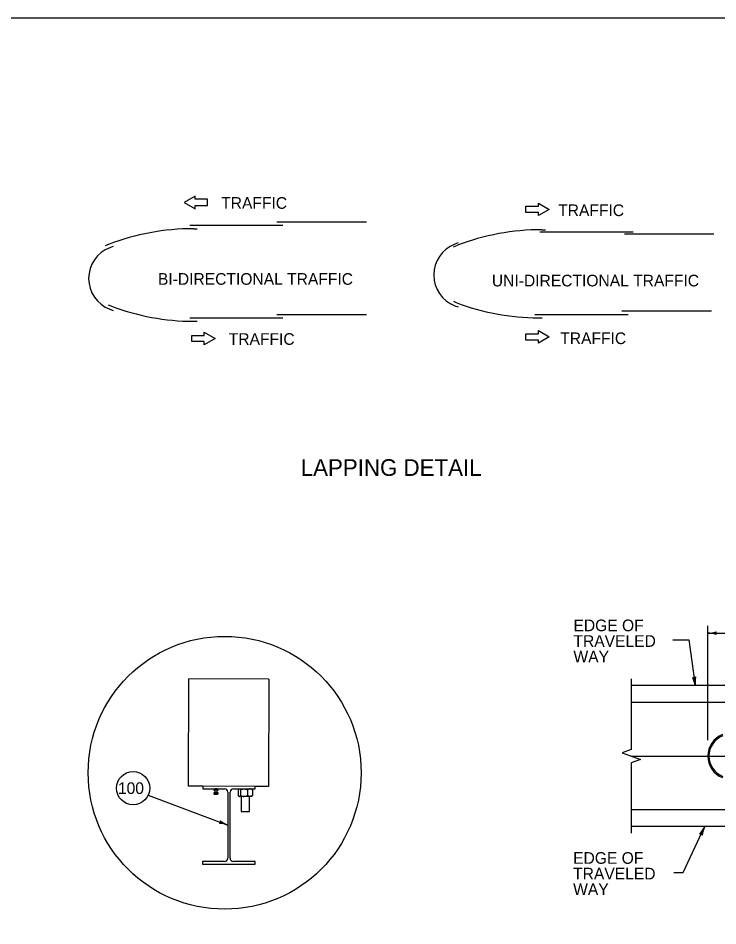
# Model space of a CAD drawing. Extents: x 503 to 668, y -7 to 93.
# Drawn here: x 560.6 to 602.6, y 38.4 to 92.9 of the extents above; entities that cross this region are included whole.
import ezdxf

# ---------------------------------------------------------------- set-up
doc = ezdxf.new("R2010")
doc.units = 0
for name, color, linetype in [('Level 1', 7, 'Continuous'), ('Level 10', 7, 'Continuous'), ('Level 11', 7, 'Continuous'), ('Level 2', 7, 'Continuous'), ('P_SDD_Details', 7, 'Continuous'), ('R_TS_DIM_PR', 7, 'Continuous'), ('SB_STD_SEPIA', 7, 'Continuous')]:
    doc.layers.add(name, color=color, linetype=linetype)

msp = doc.modelspace()

# ---------------------------------------------------------------- linework, layer by layer
at = {"layer": 'Level 1'}
for centre, radius, start, end in [((601.962, 57.584), 1.587, 270.0061, 288.6528), ((601.962, 54.41), 1.587, 71.3312, 90), ((601.962, 54.41), 1.587, 90, 90.0122), ((602.566, 55.997), 0.127, 139.1087, 221.2254), ((601.134, 53.452), 0.127, 237.0836, 319.2003), ((599.645, 52.634), 1.587, 7.981, 26.6277), ((602.79, 53.075), 1.587, 169.3061, 187.9749), ((602.79, 53.075), 1.587, 187.9749, 187.9871), ((600.34, 45.059), 1.587, 315.9829, 334.6517), ((603.209, 43.7), 1.587, 154.6578, 173.3045), ((600.34, 45.059), 1.587, 334.6517, 334.6639), ((601.516, 43.834), 0.127, 23.7604, 105.8771)]:
    msp.add_arc(centre, radius, start, end, dxfattribs=at)
at = {"layer": 'Level 10'}
for p, q in [((620.41, 51.844), (597.375, 51.844)), ((620.345, 45.399), (597.375, 45.399))]:
    msp.add_line(p, q, dxfattribs=at)
at = {"layer": 'Level 11'}
for p, q in [((576.121, 80.685), (581.493, 80.685)), ((570.897, 80.477), (576.486, 80.477)), ((591.903, 80.074), (597.492, 80.074)), ((592.018, 80.213), (592.234, 80.213)), ((596.964, 79.956), (602.337, 79.956)), ((566.019, 79.325), (566.019, 79.325)), ((566.094, 79.131), (566.094, 79.131)), ((586.723, 79.178), (586.924, 79.268)), ((586.995, 79.414), (586.795, 79.339)), ((586.707, 75.914), (586.869, 75.842)), ((566.006, 75.706), (566.168, 75.634)), ((566.094, 75.44), (566.094, 75.44)), ((586.795, 75.648), (586.995, 75.573)), ((596.822, 75.34), (602.194, 75.34)), ((570.897, 74.924), (576.486, 74.924)), ((571.113, 74.717), (571.33, 74.717)), ((576.121, 75.132), (581.493, 75.132)), ((591.598, 75.132), (597.187, 75.132)), ((591.814, 74.924), (592.031, 74.924)), ((570.821, 46.813), (570.832, 53.255)), ((575.638, 53.247), (570.832, 53.255)), ((575.638, 53.248), (575.627, 46.805)), ((571.67, 46.812), (570.821, 46.813)), ((571.67, 46.812), (571.67, 46.656)), ((574.826, 46.807), (571.67, 46.812)), ((571.67, 46.656), (572.98, 46.654)), ((572.341, 46.621), (572.341, 46.59)), ((572.341, 46.396), (572.341, 46.365)), ((572.406, 46.655), (572.406, 46.65)), ((572.406, 46.59), (572.406, 46.425)), ((572.536, 46.65), (572.536, 46.654)), ((572.536, 46.425), (572.536, 46.589)), ((572.6, 46.365), (572.601, 46.396)), ((572.601, 46.589), (572.601, 46.621)), ((573.18, 46.453), (573.173, 42.496)), ((573.309, 42.496), (573.316, 46.453)), ((573.516, 46.653), (574.826, 46.651)), ((573.801, 46.602), (573.8, 46.255)), ((573.85, 46.652), (573.83, 46.635)), ((573.935, 46.602), (573.935, 46.254)), ((574.36, 46.601), (574.359, 46.254)), ((574.621, 46.634), (574.601, 46.651)), ((574.65, 46.601), (574.62, 46.633)), ((574.65, 46.601), (574.649, 46.253)), ((575.627, 46.805), (574.826, 46.807)), ((574.826, 46.651), (574.826, 46.807)), ((573.829, 46.221), (573.849, 46.204)), ((573.867, 46.204), (573.849, 46.204)), ((574.147, 46.204), (573.867, 46.204)), ((573.974, 46.204), (573.973, 45.29)), ((574.504, 46.203), (574.147, 46.204)), ((574.473, 45.29), (574.475, 46.203)), ((574.6, 46.203), (574.504, 46.203)), ((574.6, 46.203), (574.62, 46.22)), ((574.649, 46.253), (574.62, 46.221)), ((573.973, 45.29), (574.473, 45.29)), ((571.663, 42.298), (571.663, 42.142)), ((572.973, 42.296), (571.663, 42.298)), ((571.663, 42.142), (574.819, 42.137)), ((574.819, 42.293), (573.509, 42.295)), ((574.819, 42.137), (574.819, 42.293))]:
    msp.add_line(p, q, dxfattribs=at)
for points in [[(571.113, 80.27), (571.113, 80.27), (571.33, 80.27)], [(572.601, 46.621), (572.599, 46.626), (572.588, 46.635), (572.566, 46.644), (572.536, 46.65), (572.5, 46.654), (572.462, 46.654), (572.424, 46.652), (572.39, 46.647), (572.364, 46.64), (572.347, 46.631), (572.341, 46.621)], [(572.536, 46.56), (572.566, 46.567), (572.588, 46.575), (572.599, 46.584), (572.599, 46.594), (572.588, 46.604), (572.566, 46.612), (572.536, 46.619), (572.5, 46.622), (572.461, 46.623), (572.424, 46.621), (572.39, 46.616), (572.364, 46.609), (572.347, 46.6), (572.341, 46.59)], [(572.341, 46.59), (572.347, 46.58), (572.364, 46.571), (572.39, 46.563), (572.406, 46.561)], [(572.601, 46.396), (572.599, 46.401), (572.588, 46.411), (572.566, 46.419), (572.536, 46.425), (572.5, 46.429), (572.461, 46.43), (572.423, 46.427), (572.39, 46.423), (572.364, 46.415), (572.347, 46.406), (572.341, 46.396)], [(572.347, 46.375), (572.341, 46.365), (572.347, 46.355), (572.363, 46.346), (572.39, 46.339), (572.423, 46.334), (572.461, 46.331), (572.5, 46.332), (572.536, 46.336), (572.566, 46.342), (572.588, 46.35), (572.599, 46.36), (572.599, 46.37), (572.588, 46.379), (572.566, 46.387), (572.536, 46.394), (572.5, 46.397), (572.461, 46.398), (572.423, 46.396), (572.39, 46.391), (572.364, 46.384), (572.347, 46.375)], [(572.536, 46.589), (572.531, 46.596), (572.517, 46.601), (572.496, 46.605), (572.471, 46.606), (572.446, 46.605), (572.425, 46.602), (572.411, 46.596), (572.406, 46.59)]]:
    msp.add_lwpolyline(points, dxfattribs=at)
for centre, radius, start, end in [((571.113, 66.069), 14.201, 89.9996, 111.02), ((592.018, 66.012), 14.201, 89.9996, 111.02), ((566.808, 77.286), 1.979, 111.1518, 248.8482), ((566.808, 77.286), 2.186, 111.1393, 116.9119), ((571.113, 66.069), 13.993, 110.1452, 111.02), ((587.509, 77.493), 1.979, 111.1413, 248.8587), ((591.814, 88.71), 13.786, 248.98, 270.0004), ((571.113, 88.503), 13.993, 248.98, 249.8548), ((571.113, 88.503), 13.786, 248.98, 270.0004), ((603.346, 48.622), 1.38, 111.1413, 248.8587), ((603.346, 48.622), 1.309, 111.1413, 248.8587), ((572.98, 46.453), 0.2, 359.9009, 89.907), ((573.516, 46.452), 0.2, 89.9052, 179.907), ((572.616, 44.699), 0.127, 296.9978, 19.1145), ((573.765, 45.949), 1.587, 229.5704, 248.2171), ((572.588, 43), 1.587, 68.2232, 86.892), ((572.588, 43), 1.587, 68.211, 68.2232), ((572.973, 42.497), 0.2, 269.9009, 359.907), ((573.51, 42.496), 0.2, 179.9009, 269.9027)]:
    msp.add_arc(centre, radius, start, end, dxfattribs=at)
for points in [[(573.801, 46.602), (573.808, 46.611), (573.817, 46.624), (573.832, 46.637), (573.846, 46.648), (573.859, 46.652), (573.868, 46.652), (573.868, 46.652)], [(573.868, 46.652), (573.878, 46.65), (573.9, 46.644), (573.92, 46.622), (573.932, 46.607), (573.935, 46.602)], [(573.935, 46.602), (573.968, 46.615), (574.035, 46.642), (574.109, 46.652), (574.147, 46.652), (574.147, 46.652)], [(574.147, 46.652), (574.177, 46.65), (574.238, 46.646), (574.302, 46.625), (574.342, 46.609), (574.354, 46.604), (574.36, 46.601)], [(574.505, 46.651), (574.501, 46.651), (574.479, 46.651), (574.438, 46.642), (574.393, 46.622), (574.368, 46.606), (574.36, 46.601)], [(574.65, 46.601), (574.637, 46.608), (574.609, 46.625), (574.561, 46.646), (574.523, 46.649), (574.505, 46.651)], [(573.8, 46.255), (573.81, 46.242), (573.827, 46.219), (573.854, 46.205), (573.867, 46.204), (573.867, 46.204)], [(573.867, 46.204), (573.872, 46.205), (573.882, 46.206), (573.897, 46.214), (573.911, 46.225), (573.921, 46.237), (573.929, 46.247), (573.933, 46.252), (573.935, 46.254)], [(573.935, 46.254), (573.956, 46.245), (573.989, 46.232), (574.035, 46.218), (574.082, 46.208), (574.12, 46.204), (574.146, 46.204), (574.147, 46.204)], [(574.147, 46.204), (574.176, 46.206), (574.237, 46.21), (574.307, 46.232), (574.347, 46.249), (574.359, 46.254)], [(574.504, 46.203), (574.501, 46.203), (574.479, 46.204), (574.437, 46.212), (574.393, 46.233), (574.367, 46.248), (574.359, 46.254)], [(574.649, 46.253), (574.637, 46.246), (574.609, 46.229), (574.56, 46.208), (574.523, 46.205), (574.504, 46.203)]]:
    msp.add_open_spline(points, degree=3, dxfattribs=at)
at = {"layer": 'Level 2'}
for p, q in [((571.209, 82.222), (570.559, 81.847)), ((570.559, 81.847), (571.209, 81.472)), ((571.209, 82.034), (571.209, 82.222)), ((571.958, 82.034), (571.209, 82.034)), ((571.958, 81.66), (571.958, 82.034)), ((591.81, 81.62), (591.81, 81.808)), ((591.81, 81.808), (592.459, 81.433)), ((571.209, 81.472), (571.209, 81.66)), ((571.209, 81.66), (571.958, 81.66)), ((591.06, 81.246), (591.06, 81.62)), ((591.06, 81.62), (591.81, 81.62)), ((591.81, 81.246), (591.06, 81.246)), ((592.459, 81.433), (591.81, 81.058)), ((591.81, 81.058), (591.81, 81.246)), ((591.81, 73.966), (591.81, 74.153)), ((591.81, 74.153), (592.459, 73.778)), ((571.01, 73.496), (571.01, 73.871)), ((571.01, 73.871), (571.76, 73.871)), ((571.76, 73.871), (571.76, 74.058)), ((571.76, 74.058), (572.409, 73.683)), ((572.409, 73.683), (571.76, 73.308)), ((591.06, 73.591), (591.06, 73.966)), ((591.06, 73.966), (591.81, 73.966)), ((591.81, 73.591), (591.06, 73.591)), ((592.459, 73.778), (591.81, 73.403)), ((591.81, 73.403), (591.81, 73.591)), ((571.76, 73.496), (571.01, 73.496)), ((571.76, 73.308), (571.76, 73.496)), ((601.962, 49.575), (601.962, 56.434)), ((599.871, 55.596), (600.84, 55.598)), ((600.84, 55.598), (601.218, 52.855)), ((601.962, 55.997), (617.006, 55.997)), ((597.375, 48.622), (613.234, 48.622)), ((568.406, 46.279), (573.176, 44.475)), ((600.494, 41.632), (601.774, 44.379)), ((599.931, 41.632), (600.494, 41.632))]:
    msp.add_line(p, q, dxfattribs=at)
msp.add_lwpolyline([(597.375, 53.255), (597.375, 49.022), (596.825, 48.822), (597.925, 48.422), (597.375, 48.221), (597.375, 43.988)], dxfattribs=at)
for centre, radius in [((572.987, 47.622), 8.186), ((567.498, 46.697), 1)]:
    msp.add_circle(centre, radius, dxfattribs=at)
at = {"layer": 'P_SDD_Details'}
for p, q in [((620.41, 52.855), (597.375, 52.855)), ((620.359, 44.389), (597.375, 44.389))]:
    msp.add_line(p, q, dxfattribs=at)
at = {"layer": 'SB_STD_SEPIA'}
msp.add_lwpolyline([(502.853, -7.219), (667.854, -7.219), (667.854, 92.907), (502.853, 92.907)], close=True, dxfattribs=at)

# ---------------------------------------------------------------- texts
at = {"layer": 'Level 2'}
for s, p in [('TRAFFIC', (593.12, 73.346)), ('EDGE OF ', (593.911, 56.116)), ('TRAVELED', (593.911, 55.178)), ('WAY', (593.911, 54.24)), ('EDGE OF ', (593.891, 42.157)), ('TRAVELED', (593.891, 41.219)), ('WAY', (593.891, 40.281))]:
    msp.add_text(s, height=0.7, dxfattribs=at).set_placement(p)
at = {"layer": 'R_TS_DIM_PR'}
for s, height, p in [('TRAFFIC', 0.7, (572.781, 81.464)), ('TRAFFIC', 0.7, (592.995, 81.028)), ('BI-DIRECTIONAL TRAFFIC', 0.7, (568.985, 76.906)), ('UNI-DIRECTIONAL TRAFFIC', 0.7, (589.016, 76.808)), ('TRAFFIC', 0.7, (573.232, 73.301)), ('LAPPING DETAIL', 1, (577.55, 65.439)), ('100', 0.7, (566.584, 46.347))]:
    msp.add_text(s, height=height, dxfattribs=at).set_placement(p)

doc.saveas('drawing.dxf')
